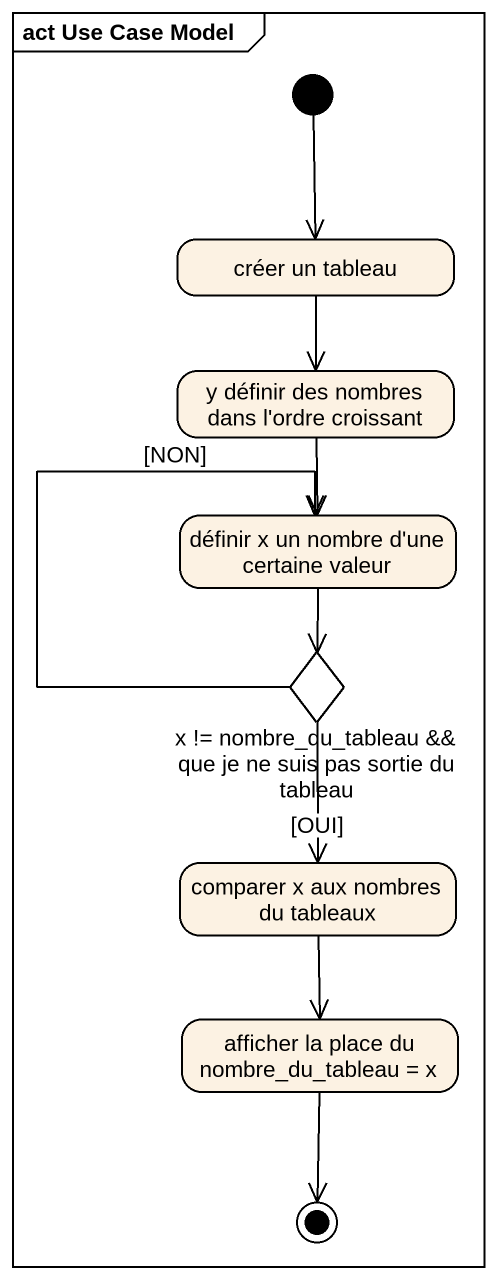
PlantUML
@startuml
mainframe act Use Case Model
hide empty description
state "créer un tableau" as créer_un_tableau
state "y définir des nombres dans l'ordre croissant" as y_définir_des_nombres_dans
state "définir x un nombre d'une certaine valeur" as définir_x_un_nombre_d_une
state "x != nombre_du_tableau && que je ne suis pas sortie du tableau" as x_nombre_du_tableau_que_je <<choice>>
state "comparer x aux nombres du tableaux" as comparer_x_aux_nombres_du
state "afficher la place du nombre_du_tableau = x" as afficher_la_place_du_nombre
[*] --> créer_un_tableau
créer_un_tableau --> y_définir_des_nombres_dans
y_définir_des_nombres_dans --> définir_x_un_nombre_d_une
définir_x_un_nombre_d_une --> x_nombre_du_tableau_que_je
x_nombre_du_tableau_que_je -up-> définir_x_un_nombre_d_une : [NON]
x_nombre_du_tableau_que_je --> comparer_x_aux_nombres_du : [OUI]
comparer_x_aux_nombres_du --> afficher_la_place_du_nombre
afficher_la_place_du_nombre --> [*]
@enduml
